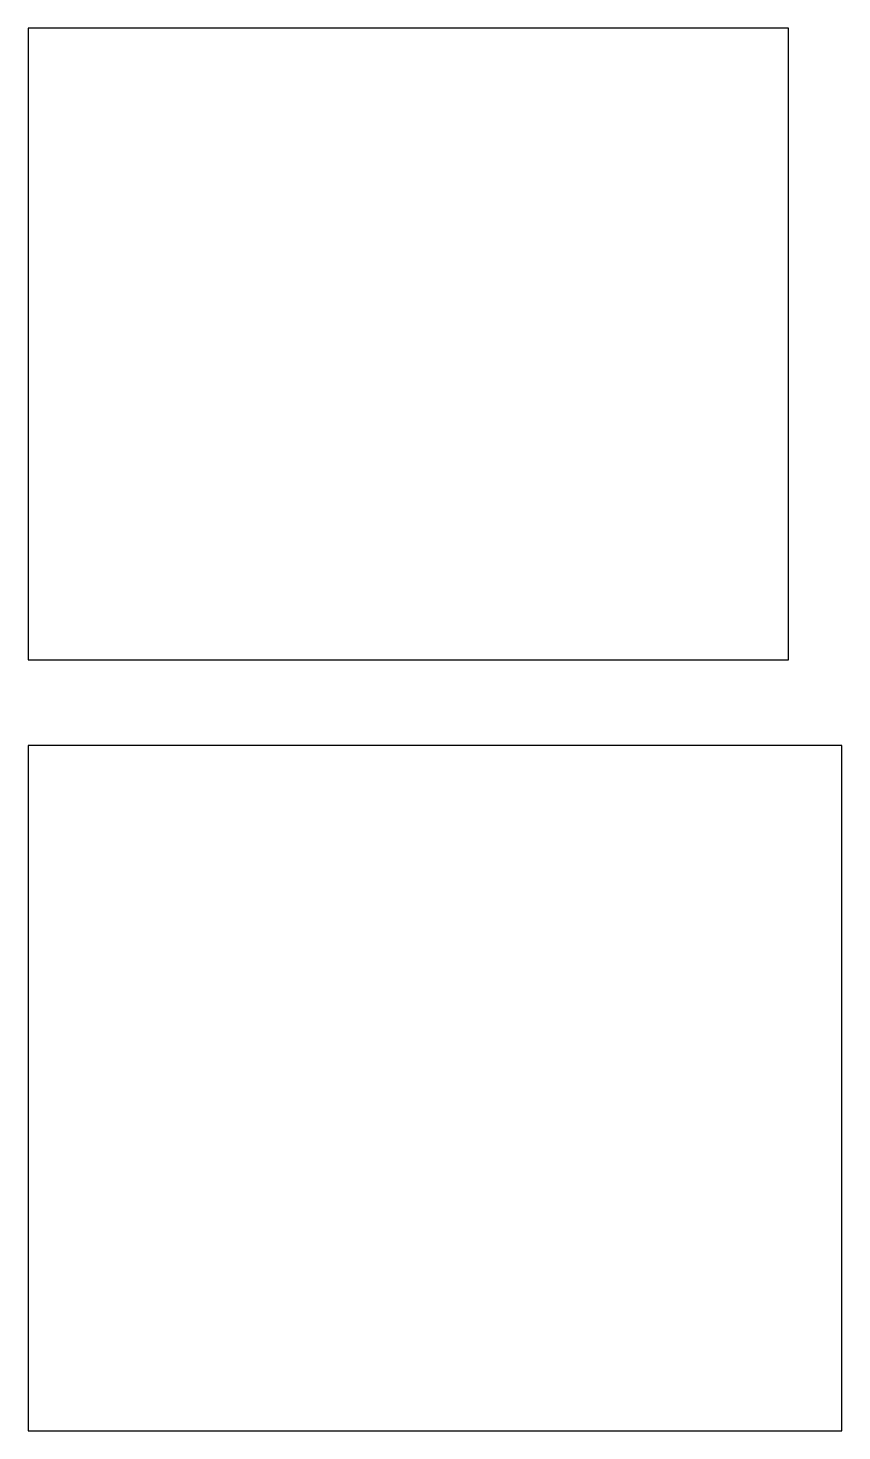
# Model space of a CAD drawing. Header units: metres. Extents: x 0 to 76, y 0 to 131.
import ezdxf

# ---------------------------------------------------------------- set-up
doc = ezdxf.new("R2010")
doc.units = ezdxf.units.M
doc.layers.add('CUT', color=7, linetype='Continuous')

msp = doc.modelspace()

# ---------------------------------------------------------------- linework, layer by layer
at = {"layer": 'CUT'}
for points in [[(0, 72), (71, 72), (71, 131), (0, 131)], [(0, 0), (76, 0), (76, 64), (0, 64)]]:
    msp.add_lwpolyline(points, close=True, dxfattribs=at)

doc.saveas('drawing.dxf')
